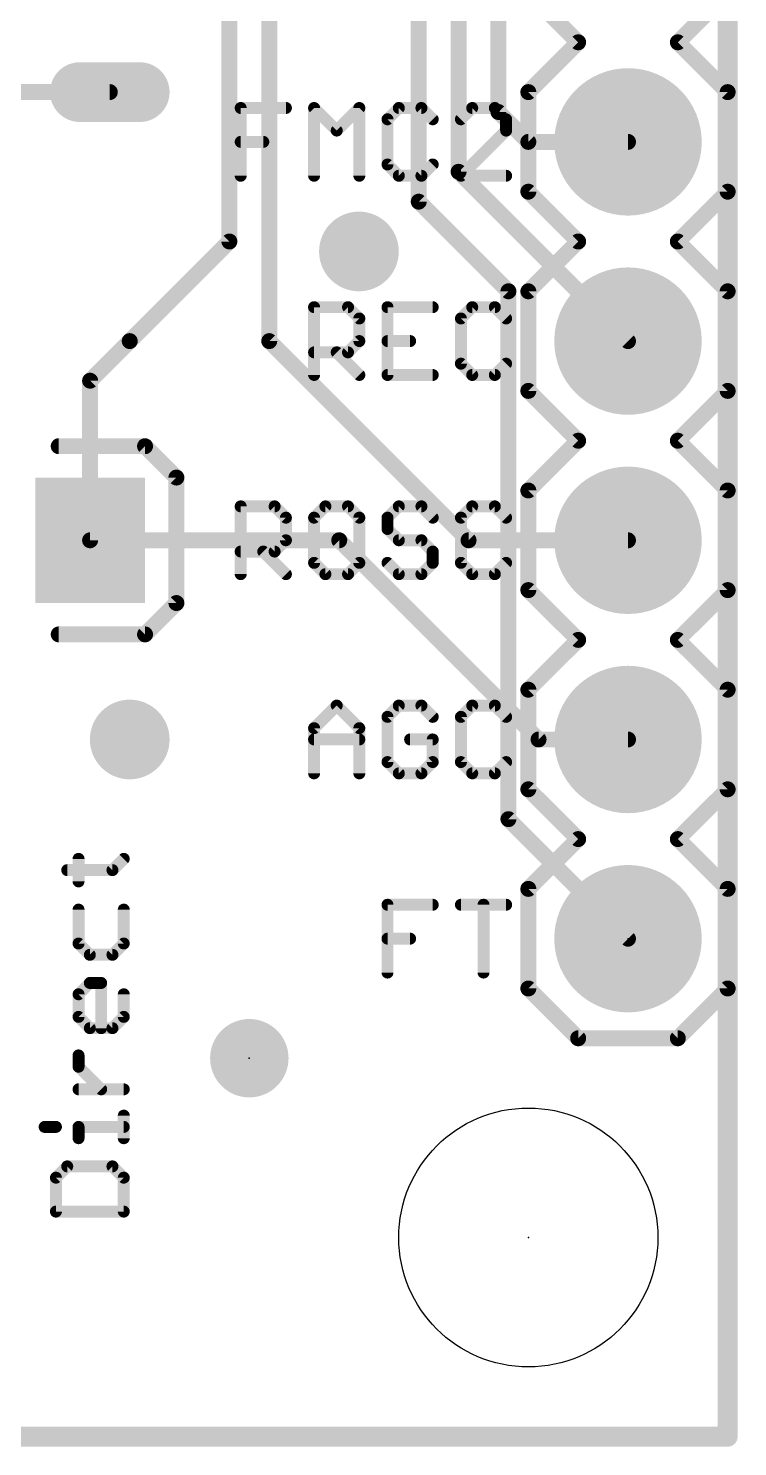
# Model space of a CAD drawing. Extents: x -2.8 to 25.5, y -2.5 to 56.
# Drawn here: x 16.49 to 25.53, y -0.13 to 17.96 of the extents above; entities that cross this region are included whole.
import ezdxf

# ---------------------------------------------------------------- set-up
doc = ezdxf.new("R2010")
doc.units = 0
for name, color, linetype in [('1', 12, 'CONTINUOUS'), ('16', 132, 'CONTINUOUS'), ('17', 110, 'CONTINUOUS'), ('18', 110, 'CONTINUOUS'), ('20', 53, 'CONTINUOUS'), ('21', 41, 'CONTINUOUS'), ('23', 53, 'CONTINUOUS'), ('51', 53, 'CONTINUOUS')]:
    doc.layers.add(name, color=color, linetype=linetype)

# ---------------------------------------------------------------- blocks, each defined once
blk = doc.blocks.new('RECT')
blk.add_solid([(-0.5, -0.5), (0.5, -0.5), (-0.5, 0.5), (0.5, 0.5)])
blk = doc.blocks.new('PIE')
at = {"const_width": 0.5}
blk.add_lwpolyline([(0, -0.25, 1), (0, 0.25, 1), (0, -0.25)], format="xyb", dxfattribs=at)
blk = doc.blocks.new('ROUNDP')
at = {"const_width": 0.5}
blk.add_lwpolyline([(0, -0.25, 1), (0, 0.25, 1), (0, -0.25)], format="xyb", dxfattribs=at)
blk = doc.blocks.new('RECT121920X243840R100')
at = {"const_width": 0.381}
blk.add_lwpolyline([(0.1905, -0.381), (0.1905, 0.381, 0.4142), (0, 0.5715), (0, 0.5715, 0.4142), (-0.1905, 0.381), (-0.1905, -0.381, 0.4142), (0, -0.5715), (0, -0.5715, 0.4142)], format="xyb", close=True, dxfattribs=at)
blk.add_solid([(-0.0254, -0.4064), (0.0254, -0.4064), (-0.0254, 0.4064), (0.0254, 0.4064)])
blk = doc.blocks.new('ROUNDV')
at = {"const_width": 0.5}
blk.add_lwpolyline([(0, -0.25, 1), (0, 0.25, 1), (0, -0.25)], format="xyb", dxfattribs=at)

msp = doc.modelspace()

# ---------------------------------------------------------------- linework, layer by layer
at = {"layer": '1'}
for points, const_width in [([(25.4, 55.88), (25.4, 0)], 0.254), ([(19.558, 13.97), (19.558, 19.177)], 0.2032), ([(19.05, 15.24), (19.05, 19.05)], 0.2032), ([(14.605, 17.145), (17.526, 17.145)], 0.2032), ([(17.78, 13.97), (19.05, 15.24)], 0.2032), ([(17.275, 13.465), (17.78, 13.97)], 0.2032), ([(19.558, 13.97), (22.098, 11.43)], 0.2032), ([(17.275, 11.43), (17.275, 13.465)], 0.2032), ([(17.275, 11.43), (17.78, 11.43)], 0.254), ([(17.275, 11.43), (20.45, 11.43)], 0.2032), ([(20.45, 11.43), (22.99, 8.89)], 0.2032), ([(22.098, 11.43), (24.13, 11.43)], 0.2032), ([(22.99, 8.89), (24.13, 8.89)], 0.2032), ([(25.4, 0), (0, 0)], 0.254)]:
    msp.add_lwpolyline(points, dxfattribs=dict(at, const_width=const_width))
for points, const_width in [([(17.526, 17.0942, 1), (17.526, 17.1958)], 0.1016), ([(18.9992, 15.24, 1), (19.1008, 15.24)], 0.1016), ([(19.0859, 15.2041, 1), (19.0141, 15.2759)], 0.1016), ([(17.7441, 14.0059, 1), (17.8159, 13.9341)], 0.1016), ([(17.8159, 13.9341, 1), (17.7441, 14.0059)], 0.1016), ([(19.5939, 14.0059, 1), (19.5221, 13.9341)], 0.1016), ([(19.5072, 13.97, 1), (19.6088, 13.97)], 0.1016), ([(17.3258, 13.465, 1), (17.2242, 13.465)], 0.1016), ([(17.2391, 13.5009, 1), (17.3109, 13.4291)], 0.1016), ([(17.275, 11.4935, 1), (17.275, 11.3665)], 0.127), ([(17.275, 11.4808, 1), (17.275, 11.3792)], 0.1016), ([(17.2242, 11.43, 1), (17.3258, 11.43)], 0.1016), ([(17.78, 11.3665, 1), (17.78, 11.4935)], 0.127), ([(20.4859, 11.4659, 1), (20.4141, 11.3941)], 0.1016), ([(20.45, 11.3792, 1), (20.45, 11.4808)], 0.1016), ([(22.098, 11.4808, 1), (22.098, 11.3792)], 0.1016), ([(22.0621, 11.3941, 1), (22.1339, 11.4659)], 0.1016), ([(24.13, 11.3792, 1), (24.13, 11.4808)], 0.1016), ([(22.99, 8.9408, 1), (22.99, 8.8392)], 0.1016), ([(22.9541, 8.8541, 1), (23.0259, 8.9259)], 0.1016), ([(24.13, 8.8392, 1), (24.13, 8.9408)], 0.1016), ([(25.3365, 0, 1), (25.4635, 0)], 0.127), ([(25.4, -0.0635, 1), (25.4, 0.0635)], 0.127)]:
    msp.add_lwpolyline(points, format="xyb", dxfattribs=dict(at, const_width=const_width))
at = {"layer": '16'}
for points, const_width in [([(25.4, 55.88), (25.4, 0)], 0.254), ([(22.479, 16.891), (22.479, 25.4)], 0.2032), ([(21.971, 16.129), (21.971, 25.019)], 0.2032), ([(21.463, 15.748), (21.463, 24.638)], 0.2032), ([(22.479, 16.891), (22.86, 16.51)], 0.2032), ([(22.86, 16.51), (24.13, 16.51)], 0.2032), ([(24.13, 13.97), (21.971, 16.129)], 0.2032), ([(22.606, 14.605), (21.463, 15.748)], 0.2032), ([(22.606, 7.874), (22.606, 14.605)], 0.2032), ([(24.13, 6.35), (22.606, 7.874)], 0.2032), ([(25.4, 0), (0, 0)], 0.254)]:
    msp.add_lwpolyline(points, dxfattribs=dict(at, const_width=const_width))
for points, const_width in [([(22.5149, 16.9269, 1), (22.4431, 16.8551)], 0.1016), ([(22.4282, 16.891, 1), (22.5298, 16.891)], 0.1016), ([(22.86, 16.5608, 1), (22.86, 16.4592)], 0.1016), ([(22.8241, 16.4741, 1), (22.8959, 16.5459)], 0.1016), ([(24.13, 16.4592, 1), (24.13, 16.5608)], 0.1016), ([(22.0069, 16.1649, 1), (21.9351, 16.0931)], 0.1016), ([(21.9202, 16.129, 1), (22.0218, 16.129)], 0.1016), ([(21.4989, 15.7839, 1), (21.4271, 15.7121)], 0.1016), ([(21.4122, 15.748, 1), (21.5138, 15.748)], 0.1016), ([(22.6568, 14.605, 1), (22.5552, 14.605)], 0.1016), ([(22.5701, 14.5691, 1), (22.6419, 14.6409)], 0.1016), ([(24.0941, 13.9341, 1), (24.1659, 14.0059)], 0.1016), ([(22.6419, 7.9099, 1), (22.5701, 7.8381)], 0.1016), ([(22.5552, 7.874, 1), (22.6568, 7.874)], 0.1016), ([(24.0941, 6.3141, 1), (24.1659, 6.3859)], 0.1016), ([(25.3365, 0, 1), (25.4635, 0)], 0.127), ([(25.4, -0.0635, 1), (25.4, 0.0635)], 0.127)]:
    msp.add_lwpolyline(points, format="xyb", dxfattribs=dict(at, const_width=const_width))
at = {"layer": '20', "const_width": 0.254}
for points in [[(25.4, 55.88), (25.4, 0)], [(25.4, 0), (0, 0)]]:
    msp.add_lwpolyline(points, dxfattribs=at)
at = {"layer": '20', "const_width": 0.127}
for points in [[(25.3365, 0, 1), (25.4635, 0)], [(25.4, -0.0635, 1), (25.4, 0.0635)]]:
    msp.add_lwpolyline(points, format="xyb", dxfattribs=at)
at = {"layer": '20'}
msp.add_circle((22.86, 2.54), 1.651, dxfattribs=at)
at = {"layer": '21'}
for points, const_width in [([(23.495, 17.78), (22.86, 18.415)], 0.2032), ([(25.4, 18.415), (24.765, 17.78)], 0.2032), ([(22.86, 17.145), (23.495, 17.78)], 0.2032), ([(24.765, 17.78), (25.4, 17.145)], 0.2032), ([(22.86, 15.875), (22.86, 17.145)], 0.2032), ([(25.4, 17.145), (25.4, 15.875)], 0.2032), ([(19.1941, 16.0782), (19.1941, 16.9425)], 0.1524), ([(19.1941, 16.9425), (19.7703, 16.9425)], 0.1524), ([(20.1296, 16.0782), (20.1296, 16.9425)], 0.1524), ([(20.1296, 16.9425), (20.4178, 16.6544)], 0.1524), ([(20.4178, 16.6544), (20.7059, 16.9425)], 0.1524), ([(20.7059, 16.9425), (20.7059, 16.0782)], 0.1524), ([(21.2092, 16.9425), (21.0652, 16.7985)], 0.1524), ([(21.4973, 16.9425), (21.2092, 16.9425)], 0.1524), ([(21.6414, 16.7985), (21.4973, 16.9425)], 0.1524), ([(22.1447, 16.9425), (22.0007, 16.7985)], 0.1524), ([(22.4328, 16.9425), (22.1447, 16.9425)], 0.1524), ([(22.5769, 16.7985), (22.4328, 16.9425)], 0.1524), ([(21.0652, 16.7985), (21.0652, 16.2223)], 0.1524), ([(22.5769, 16.6544), (22.5769, 16.7985)], 0.1524), ([(22.0007, 16.0782), (22.5769, 16.6544)], 0.1524), ([(19.1941, 16.5104), (19.4822, 16.5104)], 0.1524), ([(21.0652, 16.2223), (21.2092, 16.0782)], 0.1524), ([(21.4973, 16.0782), (21.6414, 16.2223)], 0.1524), ([(21.2092, 16.0782), (21.4973, 16.0782)], 0.1524), ([(22.5769, 16.0782), (22.0007, 16.0782)], 0.1524), ([(23.495, 15.24), (22.86, 15.875)], 0.2032), ([(25.4, 15.875), (24.765, 15.24)], 0.2032), ([(22.86, 14.605), (23.495, 15.24)], 0.2032), ([(24.765, 15.24), (25.4, 14.605)], 0.2032), ([(22.86, 13.335), (22.86, 14.605)], 0.2032), ([(25.4, 14.605), (25.4, 13.335)], 0.2032), ([(20.1296, 13.5382), (20.1296, 14.4025)], 0.1524), ([(20.1296, 14.4025), (20.5618, 14.4025)], 0.1524), ([(20.5618, 14.4025), (20.7059, 14.2585)], 0.1524), ([(21.6414, 14.4025), (21.0652, 14.4025)], 0.1524), ([(21.0652, 14.4025), (21.0652, 13.5382)], 0.1524), ([(22.1447, 14.4025), (22.0007, 14.2585)], 0.1524), ([(22.4329, 14.4025), (22.1447, 14.4025)], 0.1524), ([(22.5769, 14.2585), (22.4329, 14.4025)], 0.1524), ([(20.7059, 14.2585), (20.7059, 13.9704)], 0.1524), ([(22.0007, 14.2585), (22.0007, 13.6823)], 0.1524), ([(20.7059, 13.9704), (20.5618, 13.8263)], 0.1524), ([(21.0652, 13.9704), (21.3533, 13.9704)], 0.1524), ([(20.5618, 13.8263), (20.1296, 13.8263)], 0.1524), ([(20.4178, 13.8263), (20.7059, 13.5382)], 0.1524), ([(22.0007, 13.6823), (22.1447, 13.5382)], 0.1524), ([(22.4329, 13.5382), (22.5769, 13.6823)], 0.1524), ([(21.0652, 13.5382), (21.6414, 13.5382)], 0.1524), ([(22.1447, 13.5382), (22.4329, 13.5382)], 0.1524), ([(22.86, 13.335), (23.495, 12.7)], 0.2032), ([(24.765, 12.7), (25.4, 13.335)], 0.2032), ([(17.975, 12.63), (16.875, 12.63)], 0.2032), ([(18.375, 12.23), (17.975, 12.63)], 0.2032), ([(22.86, 12.065), (23.495, 12.7)], 0.2032), ([(24.765, 12.7), (25.4, 12.065)], 0.2032), ([(18.375, 10.63), (18.375, 12.23)], 0.2032), ([(22.86, 10.795), (22.86, 12.065)], 0.2032), ([(25.4, 12.065), (25.4, 10.795)], 0.2032), ([(19.1941, 10.9982), (19.1941, 11.8625)], 0.1524), ([(19.1941, 11.8625), (19.6263, 11.8625)], 0.1524), ([(19.6263, 11.8625), (19.7703, 11.7185)], 0.1524), ([(20.2737, 11.8625), (20.1296, 11.7185)], 0.1524), ([(20.5618, 11.8625), (20.2737, 11.8625)], 0.1524), ([(20.7059, 11.7185), (20.5618, 11.8625)], 0.1524), ([(21.2092, 11.8625), (21.0652, 11.7185)], 0.1524), ([(21.4973, 11.8625), (21.2092, 11.8625)], 0.1524), ([(21.6414, 11.7185), (21.4973, 11.8625)], 0.1524), ([(22.1447, 11.8625), (22.0007, 11.7185)], 0.1524), ([(22.4328, 11.8625), (22.1447, 11.8625)], 0.1524), ([(22.5769, 11.7185), (22.4328, 11.8625)], 0.1524), ([(19.7703, 11.7185), (19.7703, 11.4304)], 0.1524), ([(20.1296, 11.7185), (20.1296, 11.1423)], 0.1524), ([(20.7059, 11.1423), (20.7059, 11.7185)], 0.1524), ([(21.0652, 11.7185), (21.0652, 11.5744)], 0.1524), ([(22.0007, 11.7185), (22.0007, 11.1423)], 0.1524), ([(21.0652, 11.5744), (21.2092, 11.4304)], 0.1524), ([(19.7703, 11.4304), (19.6263, 11.2863)], 0.1524), ([(21.2092, 11.4304), (21.4973, 11.4304)], 0.1524), ([(21.4973, 11.4304), (21.6414, 11.2863)], 0.1524), ([(19.6263, 11.2863), (19.1941, 11.2863)], 0.1524), ([(19.4822, 11.2863), (19.7703, 10.9982)], 0.1524), ([(20.1296, 11.1423), (20.2737, 10.9982)], 0.1524), ([(20.5618, 10.9982), (20.7059, 11.1423)], 0.1524), ([(21.2092, 10.9982), (21.0652, 11.1423)], 0.1524), ([(21.6414, 11.1423), (21.4973, 10.9982)], 0.1524), ([(21.6414, 11.2863), (21.6414, 11.1423)], 0.1524), ([(22.0007, 11.1423), (22.1447, 10.9982)], 0.1524), ([(22.4328, 10.9982), (22.5769, 11.1423)], 0.1524), ([(20.2737, 10.9982), (20.5618, 10.9982)], 0.1524), ([(21.4973, 10.9982), (21.2092, 10.9982)], 0.1524), ([(22.1447, 10.9982), (22.4328, 10.9982)], 0.1524), ([(23.495, 10.16), (22.86, 10.795)], 0.2032), ([(25.4, 10.795), (24.765, 10.16)], 0.2032), ([(17.975, 10.23), (18.375, 10.63)], 0.2032), ([(16.875, 10.23), (17.975, 10.23)], 0.2032), ([(22.86, 9.525), (23.495, 10.16)], 0.2032), ([(24.765, 10.16), (25.4, 9.525)], 0.2032), ([(22.86, 8.255), (22.86, 9.525)], 0.2032), ([(25.4, 9.525), (25.4, 8.255)], 0.2032), ([(20.1296, 9.0344), (20.4178, 9.3225)], 0.1524), ([(20.4178, 9.3225), (20.7059, 9.0344)], 0.1524), ([(21.2092, 9.3225), (21.0652, 9.1785)], 0.1524), ([(21.0652, 9.1785), (21.0652, 8.6023)], 0.1524), ([(21.4973, 9.3225), (21.2092, 9.3225)], 0.1524), ([(21.6414, 9.1785), (21.4973, 9.3225)], 0.1524), ([(22.1447, 9.3225), (22.0007, 9.1785)], 0.1524), ([(22.0007, 9.1785), (22.0007, 8.6023)], 0.1524), ([(22.4329, 9.3225), (22.1447, 9.3225)], 0.1524), ([(22.5769, 9.1785), (22.4329, 9.3225)], 0.1524), ([(20.1296, 8.4582), (20.1296, 9.0344)], 0.1524), ([(20.7059, 9.0344), (20.7059, 8.4582)], 0.1524), ([(20.1296, 8.8904), (20.7059, 8.8904)], 0.1524), ([(21.6414, 8.8904), (21.3533, 8.8904)], 0.1524), ([(21.6414, 8.6023), (21.6414, 8.8904)], 0.1524), ([(21.0652, 8.6023), (21.2092, 8.4582)], 0.1524), ([(21.2092, 8.4582), (21.4973, 8.4582)], 0.1524), ([(21.4973, 8.4582), (21.6414, 8.6023)], 0.1524), ([(22.0007, 8.6023), (22.1447, 8.4582)], 0.1524), ([(22.1447, 8.4582), (22.4329, 8.4582)], 0.1524), ([(22.4329, 8.4582), (22.5769, 8.6023)], 0.1524), ([(23.495, 7.62), (22.86, 8.255)], 0.2032), ([(25.4, 8.255), (24.765, 7.62)], 0.2032), ([(22.86, 6.985), (23.495, 7.62)], 0.2032), ([(24.765, 7.62), (25.4, 6.985)], 0.2032), ([(17.1276, 7.08), (17.1276, 7.3681)], 0.1524), ([(17.5597, 7.2241), (17.7038, 7.3681)], 0.1524), ([(16.9835, 7.2241), (17.5597, 7.2241)], 0.1524), ([(22.86, 5.715), (22.86, 6.985)], 0.2032), ([(25.4, 6.985), (25.4, 5.715)], 0.2032), ([(17.1276, 6.7207), (17.1276, 6.2886)], 0.1524), ([(17.7038, 6.2886), (17.7038, 6.7207)], 0.1524), ([(21.0652, 5.9182), (21.0652, 6.7825)], 0.1524), ([(21.0652, 6.7825), (21.6414, 6.7825)], 0.1524), ([(22.0007, 6.7825), (22.5769, 6.7825)], 0.1524), ([(22.2888, 5.9182), (22.2888, 6.7825)], 0.1524), ([(17.1276, 6.2886), (17.2716, 6.1445)], 0.1524), ([(17.5597, 6.1445), (17.7038, 6.2886)], 0.1524), ([(21.0652, 6.3504), (21.3533, 6.3504)], 0.1524), ([(17.2716, 6.1445), (17.5597, 6.1445)], 0.1524), ([(17.1276, 5.6412), (17.2716, 5.7852)], 0.1524), ([(17.2716, 5.7852), (17.4157, 5.7852)], 0.1524), ([(17.4157, 5.7852), (17.4157, 5.209)], 0.1524), ([(22.86, 5.715), (23.495, 5.08)], 0.2032), ([(24.765, 5.08), (25.4, 5.715)], 0.2032), ([(17.1276, 5.3531), (17.1276, 5.6412)], 0.1524), ([(17.7038, 5.6412), (17.7038, 5.3531)], 0.1524), ([(17.2716, 5.209), (17.1276, 5.3531)], 0.1524), ([(17.7038, 5.3531), (17.5597, 5.209)], 0.1524), ([(17.5597, 5.209), (17.2716, 5.209)], 0.1524), ([(23.495, 5.08), (24.765, 5.08)], 0.2032), ([(17.1276, 4.7175), (17.1276, 4.8616)], 0.1524), ([(17.4157, 4.4294), (17.1276, 4.7175)], 0.1524), ([(17.7038, 4.4294), (17.1276, 4.4294)], 0.1524), ([(17.7038, 3.8057), (17.7038, 4.0938)], 0.1524), ([(16.6954, 3.9498), (16.8395, 3.9498)], 0.1524), ([(17.1276, 3.8057), (17.1276, 3.9498)], 0.1524), ([(17.1276, 3.9498), (17.7038, 3.9498)], 0.1524), ([(16.9835, 3.4464), (16.8395, 3.3024)], 0.1524), ([(17.5597, 3.4464), (16.9835, 3.4464)], 0.1524), ([(17.7038, 3.3024), (17.5597, 3.4464)], 0.1524), ([(16.8395, 3.3024), (16.8395, 2.8702)], 0.1524), ([(17.7038, 2.8702), (17.7038, 3.3024)], 0.1524), ([(16.8395, 2.8702), (17.7038, 2.8702)], 0.1524)]:
    msp.add_lwpolyline(points, dxfattribs=dict(at, const_width=const_width))
for points, const_width in [([(23.5309, 17.7441, 1), (23.4591, 17.8159)], 0.1016), ([(23.4591, 17.7441, 1), (23.5309, 17.8159)], 0.1016), ([(24.8009, 17.8159, 1), (24.7291, 17.7441)], 0.1016), ([(24.7291, 17.8159, 1), (24.8009, 17.7441)], 0.1016), ([(22.9108, 17.145, 1), (22.8092, 17.145)], 0.1016), ([(22.8241, 17.1809, 1), (22.8959, 17.1091)], 0.1016), ([(25.4508, 17.145, 1), (25.3492, 17.145)], 0.1016), ([(25.3641, 17.1091, 1), (25.4359, 17.1809)], 0.1016), ([(19.2322, 16.9425, 1), (19.156, 16.9425)], 0.0762), ([(19.1941, 16.9806, 1), (19.1941, 16.9044)], 0.0762), ([(19.7703, 16.9044, 1), (19.7703, 16.9806)], 0.0762), ([(20.1566, 16.9695, 1), (20.1027, 16.9156)], 0.0762), ([(20.1677, 16.9425, 1), (20.0915, 16.9425)], 0.0762), ([(20.744, 16.9425, 1), (20.6678, 16.9425)], 0.0762), ([(20.7328, 16.9156, 1), (20.6789, 16.9695)], 0.0762), ([(21.2092, 16.9806, 1), (21.2092, 16.9044)], 0.0762), ([(21.2362, 16.9156, 1), (21.1823, 16.9695)], 0.0762), ([(21.5243, 16.9695, 1), (21.4704, 16.9156)], 0.0762), ([(21.4973, 16.9044, 1), (21.4973, 16.9806)], 0.0762), ([(22.1447, 16.9806, 1), (22.1447, 16.9044)], 0.0762), ([(22.1717, 16.9156, 1), (22.1178, 16.9695)], 0.0762), ([(22.4598, 16.9695, 1), (22.4059, 16.9156)], 0.0762), ([(22.4328, 16.9044, 1), (22.4328, 16.9806)], 0.0762), ([(21.0382, 16.8254, 1), (21.0921, 16.7715)], 0.0762), ([(21.1033, 16.7985, 1), (21.0271, 16.7985)], 0.0762), ([(21.6144, 16.7715, 1), (21.6683, 16.8254)], 0.0762), ([(21.9737, 16.8254, 1), (22.0276, 16.7715)], 0.0762), ([(22.615, 16.7985, 1), (22.5388, 16.7985)], 0.0762), ([(22.55, 16.7715, 1), (22.6038, 16.8254)], 0.0762), ([(20.3908, 16.6814, 1), (20.4447, 16.6275)], 0.0762), ([(20.3908, 16.6275, 1), (20.4447, 16.6814)], 0.0762), ([(22.5388, 16.6544, 1), (22.615, 16.6544)], 0.0762), ([(22.6038, 16.6275, 1), (22.55, 16.6814)], 0.0762), ([(19.1941, 16.5485, 1), (19.1941, 16.4723)], 0.0762), ([(19.4822, 16.4723, 1), (19.4822, 16.5485)], 0.0762), ([(21.0921, 16.2492, 1), (21.0382, 16.1953)], 0.0762), ([(21.6683, 16.1953, 1), (21.6144, 16.2492)], 0.0762), ([(19.156, 16.0782, 1), (19.2322, 16.0782)], 0.0762), ([(20.0915, 16.0782, 1), (20.1677, 16.0782)], 0.0762), ([(20.6678, 16.0782, 1), (20.744, 16.0782)], 0.0762), ([(21.0271, 16.2223, 1), (21.1033, 16.2223)], 0.0762), ([(21.2092, 16.1163, 1), (21.2092, 16.0401)], 0.0762), ([(21.1823, 16.0513, 1), (21.2362, 16.1051)], 0.0762), ([(21.4704, 16.1051, 1), (21.5243, 16.0513)], 0.0762), ([(21.4973, 16.0401, 1), (21.4973, 16.1163)], 0.0762), ([(22.0007, 16.1163, 1), (22.0007, 16.0401)], 0.0762), ([(21.9737, 16.1051, 1), (22.0276, 16.0513)], 0.0762), ([(22.5769, 16.0401, 1), (22.5769, 16.1163)], 0.0762), ([(22.8959, 15.9109, 1), (22.8241, 15.8391)], 0.1016), ([(22.8092, 15.875, 1), (22.9108, 15.875)], 0.1016), ([(25.3492, 15.875, 1), (25.4508, 15.875)], 0.1016), ([(25.4359, 15.8391, 1), (25.3641, 15.9109)], 0.1016), ([(23.5309, 15.2041, 1), (23.4591, 15.2759)], 0.1016), ([(23.4591, 15.2041, 1), (23.5309, 15.2759)], 0.1016), ([(24.8009, 15.2759, 1), (24.7291, 15.2041)], 0.1016), ([(24.7291, 15.2759, 1), (24.8009, 15.2041)], 0.1016), ([(22.9108, 14.605, 1), (22.8092, 14.605)], 0.1016), ([(22.8241, 14.6409, 1), (22.8959, 14.5691)], 0.1016), ([(25.4508, 14.605, 1), (25.3492, 14.605)], 0.1016), ([(25.3641, 14.5691, 1), (25.4359, 14.6409)], 0.1016), ([(20.1677, 14.4025, 1), (20.0915, 14.4025)], 0.0762), ([(20.1296, 14.4406, 1), (20.1296, 14.3644)], 0.0762), ([(20.5888, 14.4295, 1), (20.5349, 14.3756)], 0.0762), ([(20.5618, 14.3644, 1), (20.5618, 14.4406)], 0.0762), ([(21.0652, 14.4406, 1), (21.0652, 14.3644)], 0.0762), ([(21.1033, 14.4025, 1), (21.0271, 14.4025)], 0.0762), ([(21.6414, 14.3644, 1), (21.6414, 14.4406)], 0.0762), ([(22.1447, 14.4406, 1), (22.1447, 14.3644)], 0.0762), ([(22.1717, 14.3756, 1), (22.1178, 14.4295)], 0.0762), ([(22.4598, 14.4295, 1), (22.4059, 14.3756)], 0.0762), ([(22.4329, 14.3644, 1), (22.4329, 14.4406)], 0.0762), ([(20.744, 14.2585, 1), (20.6678, 14.2585)], 0.0762), ([(20.6789, 14.2315, 1), (20.7328, 14.2854)], 0.0762), ([(21.9737, 14.2854, 1), (22.0276, 14.2315)], 0.0762), ([(22.0388, 14.2585, 1), (21.9626, 14.2585)], 0.0762), ([(22.55, 14.2315, 1), (22.6038, 14.2854)], 0.0762), ([(20.6678, 13.9704, 1), (20.744, 13.9704)], 0.0762), ([(20.7328, 13.9434, 1), (20.6789, 13.9973)], 0.0762), ([(21.0652, 14.0085, 1), (21.0652, 13.9323)], 0.0762), ([(21.3533, 13.9323, 1), (21.3533, 14.0085)], 0.0762), ([(20.1296, 13.8644, 1), (20.1296, 13.7882)], 0.0762), ([(20.4447, 13.8533, 1), (20.3908, 13.7994)], 0.0762), ([(20.5349, 13.8533, 1), (20.5888, 13.7994)], 0.0762), ([(20.5618, 13.7882, 1), (20.5618, 13.8644)], 0.0762), ([(22.0276, 13.7092, 1), (21.9737, 13.6553)], 0.0762), ([(22.6038, 13.6553, 1), (22.55, 13.7092)], 0.0762), ([(20.0915, 13.5382, 1), (20.1677, 13.5382)], 0.0762), ([(20.6789, 13.5113, 1), (20.7328, 13.5651)], 0.0762), ([(21.0652, 13.5763, 1), (21.0652, 13.5001)], 0.0762), ([(21.0271, 13.5382, 1), (21.1033, 13.5382)], 0.0762), ([(21.6414, 13.5001, 1), (21.6414, 13.5763)], 0.0762), ([(21.9626, 13.6823, 1), (22.0388, 13.6823)], 0.0762), ([(22.1447, 13.5763, 1), (22.1447, 13.5001)], 0.0762), ([(22.1178, 13.5113, 1), (22.1717, 13.5651)], 0.0762), ([(22.4059, 13.5651, 1), (22.4598, 13.5113)], 0.0762), ([(22.4329, 13.5001, 1), (22.4329, 13.5763)], 0.0762), ([(22.8959, 13.3709, 1), (22.8241, 13.2991)], 0.1016), ([(22.8092, 13.335, 1), (22.9108, 13.335)], 0.1016), ([(25.3492, 13.335, 1), (25.4508, 13.335)], 0.1016), ([(25.4359, 13.2991, 1), (25.3641, 13.3709)], 0.1016), ([(16.875, 12.6808, 1), (16.875, 12.5792)], 0.1016), ([(18.0109, 12.6659, 1), (17.9391, 12.5941)], 0.1016), ([(17.975, 12.5792, 1), (17.975, 12.6808)], 0.1016), ([(23.5309, 12.6641, 1), (23.4591, 12.7359)], 0.1016), ([(23.4591, 12.6641, 1), (23.5309, 12.7359)], 0.1016), ([(24.8009, 12.7359, 1), (24.7291, 12.6641)], 0.1016), ([(24.7291, 12.7359, 1), (24.8009, 12.6641)], 0.1016), ([(18.4258, 12.23, 1), (18.3242, 12.23)], 0.1016), ([(18.3391, 12.1941, 1), (18.4109, 12.2659)], 0.1016), ([(22.9108, 12.065, 1), (22.8092, 12.065)], 0.1016), ([(22.8241, 12.1009, 1), (22.8959, 12.0291)], 0.1016), ([(25.4508, 12.065, 1), (25.3492, 12.065)], 0.1016), ([(25.3641, 12.0291, 1), (25.4359, 12.1009)], 0.1016), ([(19.2322, 11.8625, 1), (19.156, 11.8625)], 0.0762), ([(19.1941, 11.9006, 1), (19.1941, 11.8244)], 0.0762), ([(19.6532, 11.8895, 1), (19.5993, 11.8356)], 0.0762), ([(19.6263, 11.8244, 1), (19.6263, 11.9006)], 0.0762), ([(20.2737, 11.9006, 1), (20.2737, 11.8244)], 0.0762), ([(20.3006, 11.8356, 1), (20.2468, 11.8895)], 0.0762), ([(20.5888, 11.8895, 1), (20.5349, 11.8356)], 0.0762), ([(20.5618, 11.8244, 1), (20.5618, 11.9006)], 0.0762), ([(21.2092, 11.9006, 1), (21.2092, 11.8244)], 0.0762), ([(21.2362, 11.8356, 1), (21.1823, 11.8895)], 0.0762), ([(21.5243, 11.8895, 1), (21.4704, 11.8356)], 0.0762), ([(21.4973, 11.8244, 1), (21.4973, 11.9006)], 0.0762), ([(22.1447, 11.9006, 1), (22.1447, 11.8244)], 0.0762), ([(22.1717, 11.8356, 1), (22.1178, 11.8895)], 0.0762), ([(22.4598, 11.8895, 1), (22.4059, 11.8356)], 0.0762), ([(22.4328, 11.8244, 1), (22.4328, 11.9006)], 0.0762), ([(19.8084, 11.7185, 1), (19.7322, 11.7185)], 0.0762), ([(19.7434, 11.6915, 1), (19.7973, 11.7454)], 0.0762), ([(20.1677, 11.7185, 1), (20.0915, 11.7185)], 0.0762), ([(20.1027, 11.7454, 1), (20.1566, 11.6915)], 0.0762), ([(20.744, 11.7185, 1), (20.6678, 11.7185)], 0.0762), ([(20.6789, 11.6915, 1), (20.7328, 11.7454)], 0.0762), ([(21.0382, 11.7454, 1), (21.0921, 11.6915)], 0.0762), ([(21.1033, 11.7185, 1), (21.0271, 11.7185)], 0.0762), ([(21.6144, 11.6915, 1), (21.6683, 11.7454)], 0.0762), ([(21.9737, 11.7454, 1), (22.0276, 11.6915)], 0.0762), ([(22.0388, 11.7185, 1), (21.9626, 11.7185)], 0.0762), ([(22.55, 11.6915, 1), (22.6038, 11.7454)], 0.0762), ([(21.0921, 11.6014, 1), (21.0382, 11.5475)], 0.0762), ([(21.0271, 11.5744, 1), (21.1033, 11.5744)], 0.0762), ([(19.7322, 11.4304, 1), (19.8084, 11.4304)], 0.0762), ([(19.7973, 11.4034, 1), (19.7434, 11.4573)], 0.0762), ([(21.2092, 11.4685, 1), (21.2092, 11.3923)], 0.0762), ([(21.1823, 11.4034, 1), (21.2362, 11.4573)], 0.0762), ([(21.5243, 11.4573, 1), (21.4704, 11.4034)], 0.0762), ([(21.4973, 11.3923, 1), (21.4973, 11.4685)], 0.0762), ([(19.1941, 11.3244, 1), (19.1941, 11.2482)], 0.0762), ([(19.5092, 11.3133, 1), (19.4553, 11.2594)], 0.0762), ([(19.5993, 11.3133, 1), (19.6532, 11.2594)], 0.0762), ([(19.6263, 11.2482, 1), (19.6263, 11.3244)], 0.0762), ([(20.1566, 11.1692, 1), (20.1027, 11.1153)], 0.0762), ([(20.7328, 11.1153, 1), (20.6789, 11.1692)], 0.0762), ([(21.0921, 11.1692, 1), (21.0382, 11.1153)], 0.0762), ([(21.6795, 11.2863, 1), (21.6033, 11.2863)], 0.0762), ([(21.6144, 11.2594, 1), (21.6683, 11.3133)], 0.0762), ([(21.6683, 11.1153, 1), (21.6144, 11.1692)], 0.0762), ([(22.0276, 11.1692, 1), (21.9737, 11.1153)], 0.0762), ([(22.6038, 11.1153, 1), (22.55, 11.1692)], 0.0762), ([(19.156, 10.9982, 1), (19.2322, 10.9982)], 0.0762), ([(19.7434, 10.9713, 1), (19.7973, 11.0251)], 0.0762), ([(20.0915, 11.1423, 1), (20.1677, 11.1423)], 0.0762), ([(20.2737, 11.0363, 1), (20.2737, 10.9601)], 0.0762), ([(20.2468, 10.9713, 1), (20.3006, 11.0251)], 0.0762), ([(20.5349, 11.0251, 1), (20.5888, 10.9713)], 0.0762), ([(20.5618, 10.9601, 1), (20.5618, 11.0363)], 0.0762), ([(20.6678, 11.1423, 1), (20.744, 11.1423)], 0.0762), ([(21.2092, 11.0363, 1), (21.2092, 10.9601)], 0.0762), ([(21.1823, 10.9713, 1), (21.2362, 11.0251)], 0.0762), ([(21.4704, 11.0251, 1), (21.5243, 10.9713)], 0.0762), ([(21.4973, 10.9601, 1), (21.4973, 11.0363)], 0.0762), ([(21.6033, 11.1423, 1), (21.6795, 11.1423)], 0.0762), ([(21.9626, 11.1423, 1), (22.0388, 11.1423)], 0.0762), ([(22.1447, 11.0363, 1), (22.1447, 10.9601)], 0.0762), ([(22.1178, 10.9713, 1), (22.1717, 11.0251)], 0.0762), ([(22.4059, 11.0251, 1), (22.4598, 10.9713)], 0.0762), ([(22.4328, 10.9601, 1), (22.4328, 11.0363)], 0.0762), ([(22.8959, 10.8309, 1), (22.8241, 10.7591)], 0.1016), ([(25.4359, 10.7591, 1), (25.3641, 10.8309)], 0.1016), ([(18.3242, 10.63, 1), (18.4258, 10.63)], 0.1016), ([(18.4109, 10.5941, 1), (18.3391, 10.6659)], 0.1016), ([(22.8092, 10.795, 1), (22.9108, 10.795)], 0.1016), ([(25.3492, 10.795, 1), (25.4508, 10.795)], 0.1016), ([(16.875, 10.2808, 1), (16.875, 10.1792)], 0.1016), ([(17.9391, 10.2659, 1), (18.0109, 10.1941)], 0.1016), ([(17.975, 10.1792, 1), (17.975, 10.2808)], 0.1016), ([(23.5309, 10.1241, 1), (23.4591, 10.1959)], 0.1016), ([(23.4591, 10.1241, 1), (23.5309, 10.1959)], 0.1016), ([(24.8009, 10.1959, 1), (24.7291, 10.1241)], 0.1016), ([(24.7291, 10.1959, 1), (24.8009, 10.1241)], 0.1016), ([(22.9108, 9.525, 1), (22.8092, 9.525)], 0.1016), ([(22.8241, 9.5609, 1), (22.8959, 9.4891)], 0.1016), ([(25.4508, 9.525, 1), (25.3492, 9.525)], 0.1016), ([(25.3641, 9.4891, 1), (25.4359, 9.5609)], 0.1016), ([(20.4447, 9.3495, 1), (20.3908, 9.2956)], 0.0762), ([(20.4447, 9.2956, 1), (20.3908, 9.3495)], 0.0762), ([(21.0382, 9.2054, 1), (21.0921, 9.1515)], 0.0762), ([(21.1033, 9.1785, 1), (21.0271, 9.1785)], 0.0762), ([(21.2092, 9.3606, 1), (21.2092, 9.2844)], 0.0762), ([(21.2362, 9.2956, 1), (21.1823, 9.3495)], 0.0762), ([(21.5243, 9.3495, 1), (21.4704, 9.2956)], 0.0762), ([(21.4973, 9.2844, 1), (21.4973, 9.3606)], 0.0762), ([(21.6144, 9.1515, 1), (21.6683, 9.2054)], 0.0762), ([(21.9737, 9.2054, 1), (22.0276, 9.1515)], 0.0762), ([(22.0388, 9.1785, 1), (21.9626, 9.1785)], 0.0762), ([(22.1447, 9.3606, 1), (22.1447, 9.2844)], 0.0762), ([(22.1717, 9.2956, 1), (22.1178, 9.3495)], 0.0762), ([(22.4598, 9.3495, 1), (22.4059, 9.2956)], 0.0762), ([(22.4329, 9.2844, 1), (22.4329, 9.3606)], 0.0762), ([(22.55, 9.1515, 1), (22.6038, 9.2054)], 0.0762), ([(20.1677, 9.0344, 1), (20.0915, 9.0344)], 0.0762), ([(20.1027, 9.0614, 1), (20.1566, 9.0075)], 0.0762), ([(20.744, 9.0344, 1), (20.6678, 9.0344)], 0.0762), ([(20.6789, 9.0075, 1), (20.7328, 9.0614)], 0.0762), ([(20.1296, 8.9285, 1), (20.1296, 8.8523)], 0.0762), ([(20.7059, 8.8523, 1), (20.7059, 8.9285)], 0.0762), ([(21.3533, 8.9285, 1), (21.3533, 8.8523)], 0.0762), ([(21.6795, 8.8904, 1), (21.6033, 8.8904)], 0.0762), ([(21.6414, 8.8523, 1), (21.6414, 8.9285)], 0.0762), ([(21.0921, 8.6292, 1), (21.0382, 8.5753)], 0.0762), ([(21.0271, 8.6023, 1), (21.1033, 8.6023)], 0.0762), ([(21.2092, 8.4963, 1), (21.2092, 8.4201)], 0.0762), ([(21.1823, 8.4313, 1), (21.2362, 8.4851)], 0.0762), ([(21.4704, 8.4851, 1), (21.5243, 8.4313)], 0.0762), ([(21.4973, 8.4201, 1), (21.4973, 8.4963)], 0.0762), ([(21.6033, 8.6023, 1), (21.6795, 8.6023)], 0.0762), ([(21.6683, 8.5753, 1), (21.6144, 8.6292)], 0.0762), ([(22.0276, 8.6292, 1), (21.9737, 8.5753)], 0.0762), ([(21.9626, 8.6023, 1), (22.0388, 8.6023)], 0.0762), ([(22.1447, 8.4963, 1), (22.1447, 8.4201)], 0.0762), ([(22.1178, 8.4313, 1), (22.1717, 8.4851)], 0.0762), ([(22.4059, 8.4851, 1), (22.4598, 8.4313)], 0.0762), ([(22.4329, 8.4201, 1), (22.4329, 8.4963)], 0.0762), ([(22.6038, 8.5753, 1), (22.55, 8.6292)], 0.0762), ([(20.0915, 8.4582, 1), (20.1677, 8.4582)], 0.0762), ([(20.6678, 8.4582, 1), (20.744, 8.4582)], 0.0762), ([(22.8959, 8.2909, 1), (22.8241, 8.2191)], 0.1016), ([(25.4359, 8.2191, 1), (25.3641, 8.2909)], 0.1016), ([(22.8092, 8.255, 1), (22.9108, 8.255)], 0.1016), ([(25.3492, 8.255, 1), (25.4508, 8.255)], 0.1016), ([(23.5309, 7.5841, 1), (23.4591, 7.6559)], 0.1016), ([(23.4591, 7.5841, 1), (23.5309, 7.6559)], 0.1016), ([(24.8009, 7.6559, 1), (24.7291, 7.5841)], 0.1016), ([(24.7291, 7.6559, 1), (24.8009, 7.5841)], 0.1016), ([(17.1657, 7.3681, 1), (17.0895, 7.3681)], 0.0762), ([(17.7307, 7.3412, 1), (17.6769, 7.3951)], 0.0762), ([(16.9835, 7.2622, 1), (16.9835, 7.186)], 0.0762), ([(17.5328, 7.251, 1), (17.5867, 7.1971)], 0.0762), ([(17.5597, 7.186, 1), (17.5597, 7.2622)], 0.0762), ([(17.0895, 7.08, 1), (17.1657, 7.08)], 0.0762), ([(22.9108, 6.985, 1), (22.8092, 6.985)], 0.1016), ([(22.8241, 7.0209, 1), (22.8959, 6.9491)], 0.1016), ([(25.4508, 6.985, 1), (25.3492, 6.985)], 0.1016), ([(25.3641, 6.9491, 1), (25.4359, 7.0209)], 0.1016), ([(17.1657, 6.7207, 1), (17.0895, 6.7207)], 0.0762), ([(17.7419, 6.7207, 1), (17.6657, 6.7207)], 0.0762), ([(21.1033, 6.7825, 1), (21.0271, 6.7825)], 0.0762), ([(21.0652, 6.8206, 1), (21.0652, 6.7444)], 0.0762), ([(21.6414, 6.7444, 1), (21.6414, 6.8206)], 0.0762), ([(22.0007, 6.8206, 1), (22.0007, 6.7444)], 0.0762), ([(22.3269, 6.7825, 1), (22.2507, 6.7825)], 0.0762), ([(22.5769, 6.7444, 1), (22.5769, 6.8206)], 0.0762), ([(17.1545, 6.3155, 1), (17.1006, 6.2616)], 0.0762), ([(17.7307, 6.2616, 1), (17.6769, 6.3155)], 0.0762), ([(21.0652, 6.3885, 1), (21.0652, 6.3123)], 0.0762), ([(21.3533, 6.3123, 1), (21.3533, 6.3885)], 0.0762), ([(17.0895, 6.2886, 1), (17.1657, 6.2886)], 0.0762), ([(17.2716, 6.1826, 1), (17.2716, 6.1064)], 0.0762), ([(17.2447, 6.1176, 1), (17.2986, 6.1715)], 0.0762), ([(17.5328, 6.1715, 1), (17.5867, 6.1176)], 0.0762), ([(17.5597, 6.1064, 1), (17.5597, 6.1826)], 0.0762), ([(17.6657, 6.2886, 1), (17.7419, 6.2886)], 0.0762), ([(17.2716, 5.8233, 1), (17.2716, 5.7471)], 0.0762), ([(17.2986, 5.7583, 1), (17.2447, 5.8122)], 0.0762), ([(17.4538, 5.7852, 1), (17.3776, 5.7852)], 0.0762), ([(17.4157, 5.7471, 1), (17.4157, 5.8233)], 0.0762), ([(21.0271, 5.9182, 1), (21.1033, 5.9182)], 0.0762), ([(22.2507, 5.9182, 1), (22.3269, 5.9182)], 0.0762), ([(22.8959, 5.7509, 1), (22.8241, 5.6791)], 0.1016), ([(25.4359, 5.6791, 1), (25.3641, 5.7509)], 0.1016), ([(17.1006, 5.6681, 1), (17.1545, 5.6142)], 0.0762), ([(17.1657, 5.6412, 1), (17.0895, 5.6412)], 0.0762), ([(17.7419, 5.6412, 1), (17.6657, 5.6412)], 0.0762), ([(22.8092, 5.715, 1), (22.9108, 5.715)], 0.1016), ([(25.3492, 5.715, 1), (25.4508, 5.715)], 0.1016), ([(17.1545, 5.38, 1), (17.1006, 5.3261)], 0.0762), ([(17.7307, 5.3261, 1), (17.6769, 5.38)], 0.0762), ([(17.0895, 5.3531, 1), (17.1657, 5.3531)], 0.0762), ([(17.2716, 5.2471, 1), (17.2716, 5.1709)], 0.0762), ([(17.2447, 5.1821, 1), (17.2986, 5.2359)], 0.0762), ([(17.3776, 5.209, 1), (17.4538, 5.209)], 0.0762), ([(17.5328, 5.2359, 1), (17.5867, 5.1821)], 0.0762), ([(17.5597, 5.1709, 1), (17.5597, 5.2471)], 0.0762), ([(17.6657, 5.3531, 1), (17.7419, 5.3531)], 0.0762), ([(23.495, 5.1308, 1), (23.495, 5.0292)], 0.1016), ([(23.4591, 5.0441, 1), (23.5309, 5.1159)], 0.1016), ([(24.7291, 5.1159, 1), (24.8009, 5.0441)], 0.1016), ([(24.765, 5.0292, 1), (24.765, 5.1308)], 0.1016), ([(17.1657, 4.8616, 1), (17.0895, 4.8616)], 0.0762), ([(17.1545, 4.7445, 1), (17.1006, 4.6906)], 0.0762), ([(17.0895, 4.7175, 1), (17.1657, 4.7175)], 0.0762), ([(17.1276, 4.4675, 1), (17.1276, 4.3913)], 0.0762), ([(17.3887, 4.4025, 1), (17.4426, 4.4563)], 0.0762), ([(17.7038, 4.3913, 1), (17.7038, 4.4675)], 0.0762), ([(17.7419, 4.0938, 1), (17.6657, 4.0938)], 0.0762), ([(16.6954, 3.9879, 1), (16.6954, 3.9117)], 0.0762), ([(16.8395, 3.9117, 1), (16.8395, 3.9879)], 0.0762), ([(17.1657, 3.9498, 1), (17.0895, 3.9498)], 0.0762), ([(17.1276, 3.9879, 1), (17.1276, 3.9117)], 0.0762), ([(17.7038, 3.9117, 1), (17.7038, 3.9879)], 0.0762), ([(17.0895, 3.8057, 1), (17.1657, 3.8057)], 0.0762), ([(17.6657, 3.8057, 1), (17.7419, 3.8057)], 0.0762), ([(16.9835, 3.4845, 1), (16.9835, 3.4083)], 0.0762), ([(17.0105, 3.4195, 1), (16.9566, 3.4734)], 0.0762), ([(17.5867, 3.4734, 1), (17.5328, 3.4195)], 0.0762), ([(17.5597, 3.4083, 1), (17.5597, 3.4845)], 0.0762), ([(16.8125, 3.3293, 1), (16.8664, 3.2754)], 0.0762), ([(16.8776, 3.3024, 1), (16.8014, 3.3024)], 0.0762), ([(17.7419, 3.3024, 1), (17.6657, 3.3024)], 0.0762), ([(17.6769, 3.2754, 1), (17.7307, 3.3293)], 0.0762), ([(16.8395, 2.9083, 1), (16.8395, 2.8321)], 0.0762), ([(16.8014, 2.8702, 1), (16.8776, 2.8702)], 0.0762), ([(17.6657, 2.8702, 1), (17.7419, 2.8702)], 0.0762), ([(17.7038, 2.8321, 1), (17.7038, 2.9083)], 0.0762)]:
    msp.add_lwpolyline(points, format="xyb", dxfattribs=dict(at, const_width=const_width))
at = {"layer": '23'}
for p in [(24.13, 6.35), (19.304, 4.826), (22.86, 2.54)]:
    msp.add_point(p, dxfattribs=at)

# ---------------------------------------------------------------- block references
at = {"layer": '1', "rotation": 270}
msp.add_blockref('RECT121920X243840R100', (17.526, 17.145), dxfattribs=at)
at = {"layer": '1', "xscale": 1.6, "yscale": 1.4, "rotation": 90}
msp.add_blockref('RECT', (17.275, 11.43), dxfattribs=at)
at = {"layer": '1'}
msp.add_blockref('PIE', (19.304, 4.826), dxfattribs=at)
at = {"layer": '17', "xscale": 1.8796, "yscale": 1.8796, "rotation": 180}
for p in [(24.13, 16.51), (24.13, 16.51), (24.13, 13.97), (24.13, 13.97), (24.13, 11.43), (24.13, 11.43), (24.13, 8.89), (24.13, 8.89), (24.13, 6.35), (24.13, 6.35)]:
    msp.add_blockref('ROUNDP', p, dxfattribs=at)
at = {"layer": '18', "xscale": 1.016, "yscale": 1.016}
for p in [(20.701, 15.113), (20.701, 15.113), (17.78, 8.89), (17.78, 8.89)]:
    msp.add_blockref('ROUNDV', p, dxfattribs=at)
at = {"layer": '51', "xscale": 0.508, "yscale": 0.508, "rotation": 90}
for p in [(24.13, 16.51), (24.13, 13.97), (24.13, 11.43), (24.13, 8.89), (24.13, 6.35)]:
    msp.add_blockref('RECT', p, dxfattribs=at)

doc.saveas('drawing.dxf')
